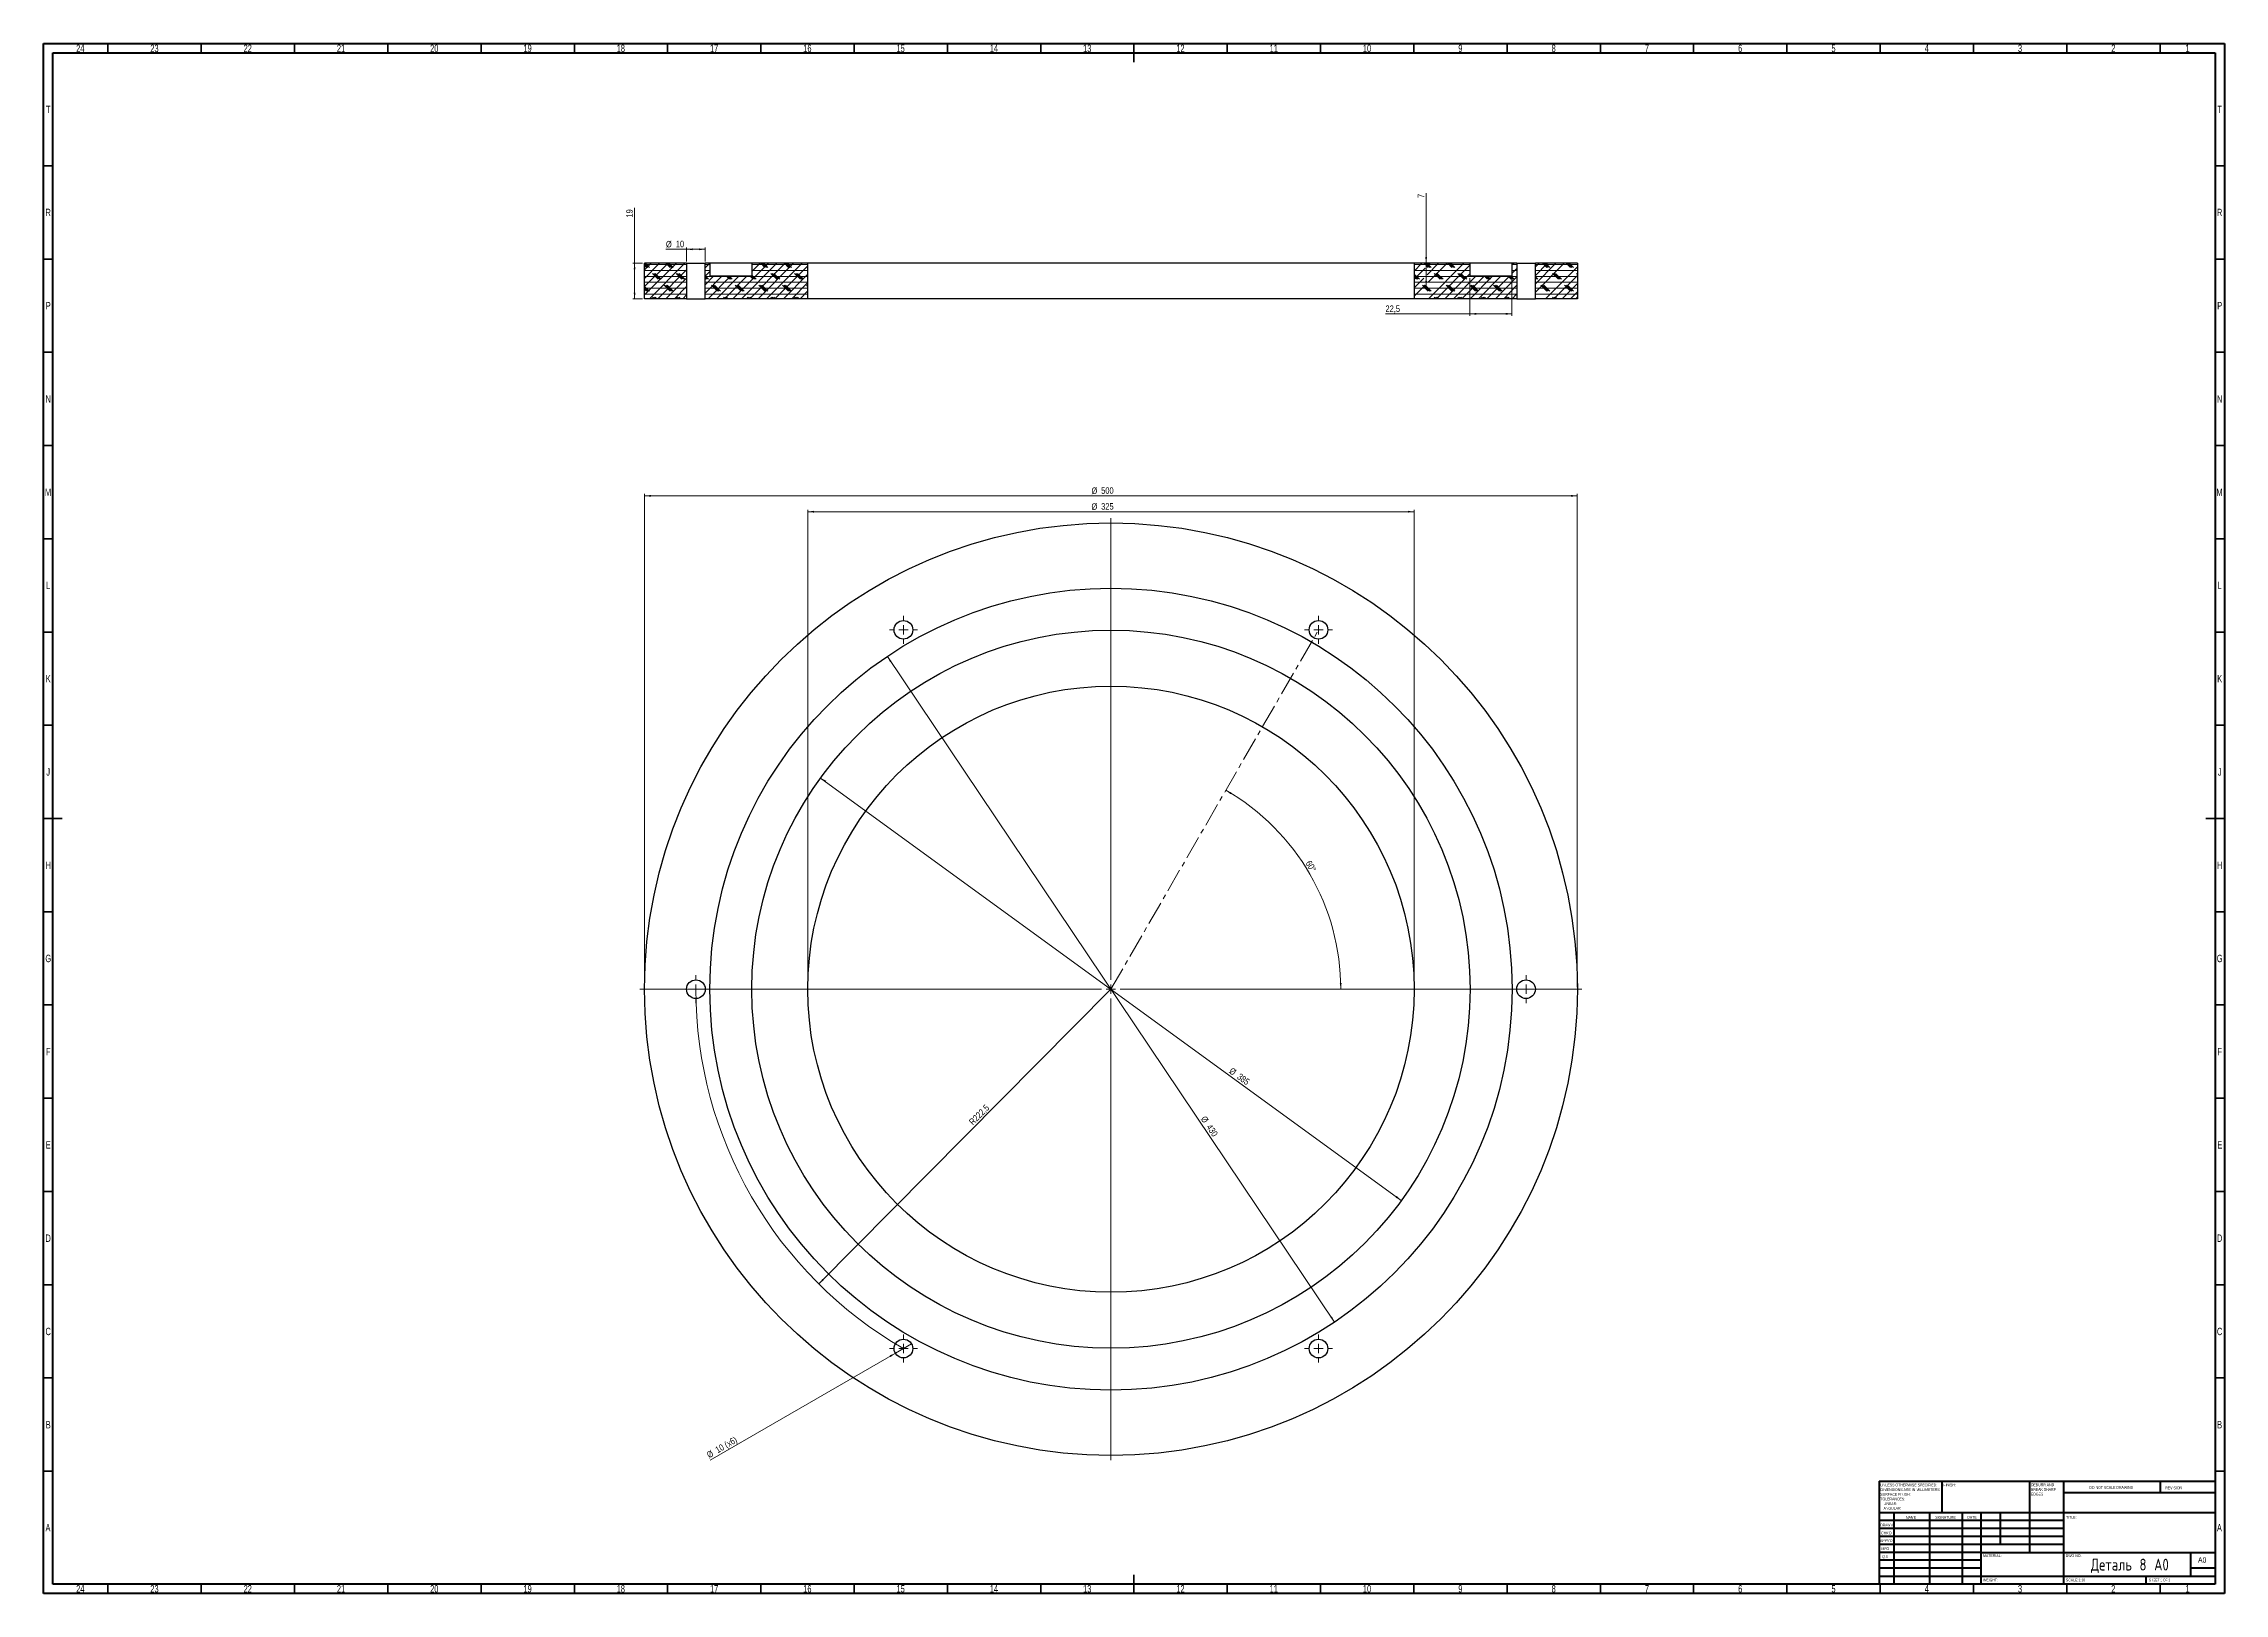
# Model space of a CAD drawing. Header units: millimetres. Extents: x 15 to 1184, y 5 to 836.
import ezdxf

# ---------------------------------------------------------------- set-up
doc = ezdxf.new("R2010")
doc.units = ezdxf.units.MM
doc.linetypes.add('CENTERX2', pattern=[20.32, 12.7, -2.54, 2.54, -2.54])
doc.styles.add('SLDTEXTSTYLE0', font='TXT', dxfattribs={"width": 0.75})
doc.styles.add('SLDTEXTSTYLE1', font='TXT', dxfattribs={"width": 0.686449})
doc.styles.add('SLDTEXTSTYLE2', font='TXT', dxfattribs={"width": 0.6875})
doc.styles.add('SLDTEXTSTYLE3', font='TXT', dxfattribs={"width": 0.75, "bigfont": 'bigfont'})
doc.dimstyles.new('SLDDIMSTYLE0', dxfattribs={"dimtxt": 3.5, "dimasz": 3.302, "dimexe": 0, "dimexo": 0.0625, "dimgap": 0.875, "dimtad": 1, "dimdec": 1, "dimrnd": 1e-09, "dimzin": 12, "dimdsep": 46, "dimtxsty": 'SLDTEXTSTYLE0', "dimsah": 1, "dimcen": 0, "dimadec": 0, "dimazin": 3, "dimtfac": 1, "dimtdec": 1, "dimtofl": 0, "dimtmove": 0, "dimatfit": 3, "dimfxl": 1, "dimfrac": 2, "dimtolj": 1, "dimtzin": 12, "dimarcsym": 0})
doc.dimstyles.new('SLDDIMSTYLE1', dxfattribs={"dimtxt": 3.5, "dimasz": 3.302, "dimexe": 0, "dimexo": 0.0625, "dimgap": 0.875, "dimtad": 1, "dimdec": 4, "dimzin": 12, "dimdsep": 46, "dimtxsty": 'SLDTEXTSTYLE0', "dimsah": 1, "dimcen": 0.09, "dimazin": 3, "dimtfac": 1, "dimtofl": 0, "dimtmove": 0, "dimatfit": 3, "dimfxl": 1, "dimfrac": 2, "dimtolj": 1, "dimtzin": 12, "dimarcsym": 0})
doc.dimstyles.new('SLDDIMSTYLE2', dxfattribs={"dimtxt": 3.5, "dimasz": 3.302, "dimexe": 0, "dimexo": 0.0625, "dimgap": 0.875, "dimtad": 1, "dimdec": 0, "dimrnd": 1e-09, "dimzin": 12, "dimdsep": 46, "dimtxsty": 'SLDTEXTSTYLE0', "dimsah": 1, "dimcen": 0.09, "dimadec": 0, "dimazin": 3, "dimtfac": 1, "dimtdec": 0, "dimtofl": 0, "dimtmove": 0, "dimatfit": 3, "dimfxl": 1, "dimfrac": 2, "dimtolj": 1, "dimtzin": 12, "dimarcsym": 0})
doc.dimstyles.new('SLDDIMSTYLE3', dxfattribs={"dimtxt": 3.5, "dimasz": 3.302, "dimexe": 0, "dimexo": 0.0625, "dimgap": 0.875, "dimtad": 1, "dimdec": 0, "dimrnd": 1e-09, "dimzin": 12, "dimdsep": 46, "dimtxsty": 'SLDTEXTSTYLE0', "dimsah": 1, "dimcen": 0.09, "dimadec": 0, "dimazin": 3, "dimtfac": 1, "dimtofl": 0, "dimtmove": 0, "dimatfit": 3, "dimfxl": 1, "dimfrac": 2, "dimtolj": 1, "dimtzin": 12, "dimarcsym": 0})
doc.dimstyles.new('SLDDIMSTYLE4', dxfattribs={"dimtxt": 3.5, "dimasz": 3.302, "dimexe": 0, "dimexo": 0.0625, "dimgap": 0.875, "dimtad": 1, "dimdec": 0, "dimrnd": 1e-09, "dimzin": 12, "dimdsep": 46, "dimtxsty": 'SLDTEXTSTYLE0', "dimsah": 1, "dimcen": 0, "dimadec": 0, "dimazin": 3, "dimtfac": 1, "dimtdec": 0, "dimtmove": 0, "dimatfit": 3, "dimfxl": 1, "dimfrac": 2, "dimtolj": 1, "dimtzin": 12, "dimarcsym": 0})
doc.dimstyles.new('SLDDIMSTYLE5', dxfattribs={"dimtxt": 3.5, "dimasz": 3.302, "dimexe": 0, "dimexo": 0.0625, "dimgap": 0.875, "dimtad": 1, "dimdec": 0, "dimrnd": 1e-09, "dimzin": 12, "dimdsep": 46, "dimtxsty": 'SLDTEXTSTYLE0', "dimsah": 1, "dimcen": 0, "dimadec": 0, "dimazin": 3, "dimtfac": 1, "dimtmove": 0, "dimatfit": 3, "dimfxl": 1, "dimfrac": 2, "dimtolj": 1, "dimtzin": 12, "dimarcsym": 0})
doc.dimstyles.new('SLDDIMSTYLE6', dxfattribs={"dimtxt": 3.5, "dimasz": 3.302, "dimexe": 0, "dimexo": 0.0625, "dimgap": 0.875, "dimtad": 1, "dimdec": 0, "dimrnd": 1e-09, "dimzin": 12, "dimdsep": 46, "dimtxsty": 'SLDTEXTSTYLE0', "dimblk1": 'NONE', "dimsah": 1, "dimcen": 0, "dimadec": 0, "dimazin": 3, "dimtfac": 1, "dimtdec": 0, "dimtmove": 0, "dimatfit": 3, "dimldrblk": 'NONE', "dimfxl": 1, "dimfrac": 2, "dimtolj": 1, "dimtzin": 12, "dimarcsym": 0})
doc.dimstyles.new('SLDDIMSTYLE7', dxfattribs={"dimtxt": 3.5, "dimasz": 3.302, "dimexe": 0, "dimexo": 0.0625, "dimgap": 0.875, "dimtad": 1, "dimdec": 0, "dimrnd": 1e-09, "dimzin": 12, "dimdsep": 46, "dimtxsty": 'SLDTEXTSTYLE0', "dimsah": 1, "dimcen": 0.09, "dimadec": 0, "dimazin": 3, "dimtfac": 1, "dimtdec": 0, "dimtmove": 0, "dimatfit": 0, "dimfxl": 1, "dimfrac": 2, "dimtolj": 1, "dimtzin": 12, "dimarcsym": 0})
doc.dimstyles.new('SLDDIMSTYLE8', dxfattribs={"dimtxt": 3.5, "dimasz": 3.302, "dimexe": 0, "dimexo": 0.0625, "dimgap": 0.875, "dimtad": 1, "dimdec": 1, "dimrnd": 1e-09, "dimzin": 12, "dimdsep": 46, "dimtxsty": 'SLDTEXTSTYLE0', "dimsah": 1, "dimcen": 0.09, "dimadec": 0, "dimazin": 3, "dimtfac": 1, "dimtofl": 0, "dimtmove": 0, "dimatfit": 3, "dimfxl": 1, "dimfrac": 2, "dimtolj": 1, "dimtzin": 12, "dimarcsym": 0})
pattern_1 = [(0, (0, 0), (0, 3.175), []), (135, (1.5875, -1.5875), (-6.35, -6.35), [4.49013, -4.49013]), (135, (2.381, -1.5875), (-6.35, -6.35), [4.49013, -4.49013]), (135, (3.175, -1.5875), (-6.35, -6.35), [4.49013, -4.49013])]

# ---------------------------------------------------------------- blocks, each defined once
blk = doc.blocks.new('SW_NOTE_0')
at = {"color": 0, "linetype": 'Continuous', "lineweight": 0, "char_height": 1.5, "attachment_point": 1, "style": 'SLDTEXTSTYLE0'}
for s, insert in [('UNLESS OTHERWISE SPECIFIED:', (0, 1.9)), ('TOLERANCES:', (0, -5.6)), ('DIMENSIONS ARE IN MILLIMETERS', (0, -0.6)), ('SURFACE FINISH:', (0, -3.1)), ('ANGULAR:', (1.7, -10.6)), ('LINEAR:', (1.7, -8.1))]:
    blk.add_mtext(s, dxfattribs=dict(at, insert=insert))
blk = doc.blocks.new('SW_NOTE_0_1')
at = {"color": 0, "linetype": 'Continuous', "lineweight": 0, "char_height": 1.5, "attachment_point": 1, "style": 'SLDTEXTSTYLE0'}
for s, insert in [('DEBURR AND', (0, 1.9)), ('BREAK SHARP', (0, -0.6)), ('EDGES', (0, -3.1))]:
    blk.add_mtext(s, dxfattribs=dict(at, insert=insert))
blk = doc.blocks.new('_D')
at = {"color": 7, "linetype": 'Continuous', "lineweight": 0}
blk.add_line((430.5, 170.9), (587.1, 329), dxfattribs=at)
at = {"color": 7, "linetype": 'Continuous', "lineweight": 18}
blk.add_solid([(430.5, 170.9), (433.2, 172.9), (432.5, 173.6)], dxfattribs=at)
at = {"color": 7, "linetype": 'Continuous', "lineweight": 18, "insert": (510.7, 258.3), "char_height": 3.5, "attachment_point": 1, "rotation": 45.2642, "style": 'SLDTEXTSTYLE0'}
blk.add_mtext('R222,5', dxfattribs=at)
blk = doc.blocks.new('_D_1')
at = {"color": 7, "linetype": 'Continuous', "lineweight": 18}
blk.add_arc((587.1, 329), 123.2, 0, 60, dxfattribs=at)
for points in [[(648.7, 435.6), (651.3, 433.5), (651.8, 434.4)], [(710.3, 329), (710.8, 332.3), (709.8, 332.3)]]:
    blk.add_solid(points, dxfattribs=at)
at = {"color": 7, "linetype": 'Continuous', "lineweight": 18, "insert": (694.3, 398.4), "char_height": 3.5, "attachment_point": 1, "rotation": 301.348, "style": 'SLDTEXTSTYLE0'}
blk.add_mtext('60°', dxfattribs=at)
blk = doc.blocks.new('_D_2')
at = {"color": 7, "linetype": 'Continuous', "lineweight": 0}
for p, q in [((337.1, 330), (337.1, 594.5)), ((337.1, 593.5), (837.1, 593.5)), ((837.1, 330), (837.1, 594.5))]:
    blk.add_line(p, q, dxfattribs=at)
at = {"color": 7, "linetype": 'Continuous', "lineweight": 18}
for points in [[(337.1, 593.5), (340.5, 593), (340.5, 594)], [(837.1, 593.5), (833.8, 594), (833.8, 593)]]:
    blk.add_solid(points, dxfattribs=at)
at = {"color": 7, "linetype": 'Continuous', "lineweight": 18, "char_height": 3.5, "attachment_point": 1, "style": 'SLDTEXTSTYLE0'}
for s, insert in [('%%c', (576.7, 598)), ('500', (581.9, 598.1))]:
    blk.add_mtext(s, dxfattribs=dict(at, insert=insert))
blk = doc.blocks.new('_D_3')
at = {"color": 7, "linetype": 'Continuous', "lineweight": 0}
for p, q in [((424.6, 330), (424.6, 586)), ((424.6, 585), (749.6, 585)), ((749.6, 330), (749.6, 586))]:
    blk.add_line(p, q, dxfattribs=at)
at = {"color": 7, "linetype": 'Continuous', "lineweight": 18}
for points in [[(424.6, 585), (428, 584.5), (428, 585.5)], [(749.6, 585), (746.3, 585.5), (746.3, 584.5)]]:
    blk.add_solid(points, dxfattribs=at)
at = {"color": 7, "linetype": 'Continuous', "lineweight": 18, "char_height": 3.5, "attachment_point": 1, "style": 'SLDTEXTSTYLE0'}
for s, insert in [('%%c', (576.7, 589.5)), ('325', (581.9, 589.6))]:
    blk.add_mtext(s, dxfattribs=dict(at, insert=insert))
blk = doc.blocks.new('_D_4')
at = {"color": 7, "linetype": 'Continuous', "lineweight": 0}
blk.add_line((742.8, 215.7), (431.5, 442.2), dxfattribs=at)
at = {"color": 7, "linetype": 'Continuous', "lineweight": 18}
for points in [[(431.5, 442.2), (433.9, 439.9), (434.5, 440.7)], [(742.8, 215.7), (740.4, 218.1), (739.8, 217.2)]]:
    blk.add_solid(points, dxfattribs=at)
at = {"color": 7, "linetype": 'Continuous', "lineweight": 18, "char_height": 3.5, "attachment_point": 1, "rotation": 323.96, "style": 'SLDTEXTSTYLE0'}
for s, insert in [('%%c', (652.2, 287.2)), ('385', (656.5, 284.1))]:
    blk.add_mtext(s, dxfattribs=dict(at, insert=insert))
blk = doc.blocks.new('_D_5')
at = {"color": 7, "linetype": 'Continuous', "lineweight": 0}
blk.add_line((707, 150.5), (467.3, 507.4), dxfattribs=at)
at = {"color": 7, "linetype": 'Continuous', "lineweight": 18}
for points in [[(467.3, 507.4), (468.7, 504.4), (469.5, 505)], [(707, 150.5), (705.6, 153.5), (704.8, 152.9)]]:
    blk.add_solid(points, dxfattribs=at)
at = {"color": 7, "linetype": 'Continuous', "lineweight": 18, "char_height": 3.5, "attachment_point": 1, "rotation": 303.8875, "style": 'SLDTEXTSTYLE0'}
for s, insert in [('%%c', (638, 261.4)), ('430', (641, 257))]:
    blk.add_mtext(s, dxfattribs=dict(at, insert=insert))
blk = doc.blocks.new('_D_6')
at = {"color": 7, "linetype": 'Continuous', "lineweight": 0}
for q in [(372.3, 76.5), (480.2, 138.8)]:
    blk.add_line((471.6, 133.8), q, dxfattribs=at)
at = {"color": 7, "linetype": 'Continuous', "lineweight": 18}
blk.add_solid([(471.6, 133.8), (468.5, 132.6), (469, 131.7)], dxfattribs=at)
at = {"color": 7, "linetype": 'Continuous', "lineweight": 18, "char_height": 3.5, "attachment_point": 1, "rotation": 30, "style": 'SLDTEXTSTYLE0'}
for s, insert in [('10 (x6)', (374.6, 83.1)), ('%%c', (370, 80.4))]:
    blk.add_mtext(s, dxfattribs=dict(at, insert=insert))
blk = doc.blocks.new('_None')
blk = doc.blocks.new('SW_CENTERMARKSYMBOL_0')
at = {"color": 0, "linetype": 'Continuous', "lineweight": 18}
for p, q in [((0, 5), (0, 252.5)), ((-5, 0), (-252.5, 0)), ((0, 0), (-2.5, 0)), ((0, 0), (0, 2.5)), ((0, 0), (0, -2.5)), ((0, 0), (2.5, 0)), ((5, 0), (252.5, 0)), ((0, -5), (0, -252.5))]:
    blk.add_line(p, q, dxfattribs=at)
blk = doc.blocks.new('SW_CENTERMARKSYMBOL_1')
at = {"color": 0, "linetype": 'Continuous', "lineweight": 18}
for p, q in [((-5, 0), (-7.5, 0)), ((0, 0), (-2.5, 0)), ((0, 5), (0, 7.5)), ((0, 0), (0, 2.5)), ((0, 0), (0, -2.5)), ((0, 0), (2.5, 0)), ((5, 0), (7.5, 0)), ((0, -5), (0, -7.5))]:
    blk.add_line(p, q, dxfattribs=at)
blk = doc.blocks.new('SW_CENTERMARKSYMBOL_2')
at = {"color": 0, "linetype": 'Continuous', "lineweight": 18}
for p, q in [((-5, 0), (-7.5, 0)), ((0, 0), (-2.5, 0)), ((0, 5), (0, 7.5)), ((0, 0), (0, 2.5)), ((0, 0), (0, -2.5)), ((0, 0), (2.5, 0)), ((5, 0), (7.5, 0)), ((0, -5), (0, -7.5))]:
    blk.add_line(p, q, dxfattribs=at)
blk = doc.blocks.new('SW_CENTERMARKSYMBOL_3')
at = {"color": 0, "linetype": 'Continuous', "lineweight": 18}
for p, q in [((-5, 0), (-7.5, 0)), ((0, 0), (-2.5, 0)), ((0, 5), (0, 7.5)), ((0, 0), (0, 2.5)), ((0, 0), (0, -2.5)), ((0, 0), (2.5, 0)), ((5, 0), (7.5, 0)), ((0, -5), (0, -7.5))]:
    blk.add_line(p, q, dxfattribs=at)
blk = doc.blocks.new('SW_CENTERMARKSYMBOL_4')
at = {"color": 0, "linetype": 'Continuous', "lineweight": 18}
for p, q in [((-5, 0), (-7.5, 0)), ((0, 0), (-2.5, 0)), ((0, 5), (0, 7.5)), ((0, 0), (0, 2.5)), ((0, 0), (0, -2.5)), ((0, 0), (2.5, 0)), ((5, 0), (7.5, 0)), ((0, -5), (0, -7.5))]:
    blk.add_line(p, q, dxfattribs=at)
blk = doc.blocks.new('SW_CENTERMARKSYMBOL_5')
at = {"color": 0, "linetype": 'Continuous', "lineweight": 18}
for p, q in [((-5, 0), (-7.5, 0)), ((0, 0), (-2.5, 0)), ((0, 5), (0, 7.5)), ((0, 0), (0, 2.5)), ((0, 0), (0, -2.5)), ((0, 0), (2.5, 0)), ((5, 0), (7.5, 0)), ((0, -5), (0, -7.5))]:
    blk.add_line(p, q, dxfattribs=at)
blk = doc.blocks.new('SW_CENTERMARKSYMBOL_6')
at = {"color": 0, "linetype": 'Continuous', "lineweight": 18}
for p, q in [((-5, 0), (-7.5, 0)), ((0, 0), (-2.5, 0)), ((0, 5), (0, 7.5)), ((0, 0), (0, 2.5)), ((0, 0), (0, -2.5)), ((0, 0), (2.5, 0)), ((5, 0), (7.5, 0)), ((0, -5), (0, -7.5))]:
    blk.add_line(p, q, dxfattribs=at)
blk = doc.blocks.new('SW_HATCH_0')
at = {"color": 0, "linetype": 'Continuous', "lineweight": 0}
for p, q in [((0, 0), (-3.6, -3.6)), ((4.5, 0), (-3.6, -8.1)), ((9, 0), (-3.6, -12.5)), ((13.5, 0), (-3.6, -17)), ((18, 0), (-1, -19)), ((18.9, -3.5), (3.5, -19)), ((18.9, -8), (7.9, -19)), ((18.9, -12.5), (12.4, -19)), ((18.9, -17), (16.9, -19))]:
    blk.add_line(p, q, dxfattribs=at)
blk = doc.blocks.new('SW_HATCH_1')
at = {"color": 0, "linetype": 'Continuous', "lineweight": 0}
for p, q in [((0, 0), (-2.5, -2.5)), ((31.4, 0), (12.4, -19)), ((35.9, 0), (16.9, -19)), ((40.4, 0), (21.4, -19)), ((26.9, 0), (22.5, -4.4)), ((44.9, 0), (25.9, -19)), ((49.4, 0), (30.4, -19)), ((0, -4.5), (-2.5, -7)), ((2, -7), (-2.5, -11.5)), ((6.5, -7), (-2.5, -16)), ((11, -7), (-1, -19)), ((15.5, -7), (3.5, -19)), ((19.9, -7), (7.9, -19)), ((52.5, -1.4), (34.9, -19)), ((52.5, -5.9), (39.4, -19)), ((52.5, -10.4), (43.9, -19)), ((52.5, -14.8), (48.4, -19))]:
    blk.add_line(p, q, dxfattribs=at)
blk = doc.blocks.new('SW_HATCH_2')
at = {"color": 0, "linetype": 'Continuous', "lineweight": 0}
for p, q in [((0, 0), (-4.2, -4.2)), ((4.5, 0), (2.8, -1.7)), ((9, 0), (2.8, -6.2)), ((13.5, 0), (3.5, -9.9)), ((22.5, 0), (3.5, -19)), ((49.4, 0), (48.3, -1)), ((1.8, -2.7), (-4.2, -8.6)), ((1, -8), (-4.2, -13.1)), ((1.8, -11.7), (-4.2, -17.6)), ((25.8, -1.1), (7.9, -19)), ((25.8, -5.6), (12.4, -19)), ((28.9, -7), (16.9, -19)), ((33.4, -7), (21.4, -19)), ((37.9, -7), (25.9, -19)), ((42.4, -7), (30.4, -19)), ((46.9, -7), (34.9, -19)), ((50.8, -7.5), (39.4, -19)), ((50.8, -3), (48.3, -5.5)), ((50.8, -12), (43.9, -19)), ((50.8, -16.5), (48.4, -19))]:
    blk.add_line(p, q, dxfattribs=at)
blk = doc.blocks.new('SW_HATCH_3')
at = {"color": 0, "linetype": 'Continuous', "lineweight": 0}
for p, q in [((0, 0), (-2, -2)), ((4.5, 0), (-2, -6.5)), ((9, 0), (-2, -11)), ((13.5, 0), (-2, -15.5)), ((20.5, -2), (3.5, -19)), ((20.5, -6.5), (7.9, -19)), ((20.5, -10.9), (12.4, -19)), ((20.5, -15.4), (16.9, -19))]:
    blk.add_line(p, q, dxfattribs=at)
blk = doc.blocks.new('_D_7')
at = {"color": 7, "linetype": 'Continuous', "lineweight": 0}
for p, q in [((331.8, 718.2), (331.8, 747.9)), ((336.1, 718.2), (330.8, 718.2)), ((331.8, 718.2), (331.8, 699.2)), ((336.1, 699.2), (330.8, 699.2))]:
    blk.add_line(p, q, dxfattribs=at)
at = {"color": 7, "linetype": 'Continuous', "lineweight": 18}
for points in [[(331.8, 718.2), (331.3, 714.9), (332.3, 714.9)], [(331.8, 699.2), (332.3, 702.5), (331.3, 702.5)]]:
    blk.add_solid(points, dxfattribs=at)
at = {"color": 7, "linetype": 'Continuous', "lineweight": 18, "insert": (327.3, 742.7), "char_height": 3.5, "attachment_point": 1, "rotation": 90, "style": 'SLDTEXTSTYLE0'}
blk.add_mtext('19', dxfattribs=at)
blk = doc.blocks.new('_D_8')
at = {"color": 7, "linetype": 'Continuous', "lineweight": 0}
for p, q in [((359.6, 725.7), (348.6, 725.7)), ((359.6, 719.2), (359.6, 726.7)), ((359.6, 725.7), (369.6, 725.7)), ((369.6, 719.2), (369.6, 726.7))]:
    blk.add_line(p, q, dxfattribs=at)
at = {"color": 7, "linetype": 'Continuous', "lineweight": 18}
for points in [[(359.6, 725.7), (363, 725.2), (363, 726.2)], [(369.6, 725.7), (366.3, 726.2), (366.3, 725.2)]]:
    blk.add_solid(points, dxfattribs=at)
at = {"color": 7, "linetype": 'Continuous', "lineweight": 18, "char_height": 3.5, "attachment_point": 1, "style": 'SLDTEXTSTYLE0'}
for s, insert in [('%%c', (348.6, 730.2)), ('10', (353.9, 730.3))]:
    blk.add_mtext(s, dxfattribs=dict(at, insert=insert))
blk = doc.blocks.new('_D_9')
at = {"color": 7, "linetype": 'Continuous', "lineweight": 0}
for p, q in [((756.1, 718.2), (756.1, 755.8)), ((756.1, 711.2), (756.1, 718.2)), ((778.6, 711.2), (755.1, 711.2)), ((756.1, 711.2), (756.1, 704.9))]:
    blk.add_line(p, q, dxfattribs=at)
at = {"color": 7, "linetype": 'Continuous', "lineweight": 18}
for points in [[(756.1, 718.2), (756.6, 721.5), (755.6, 721.5)], [(756.1, 711.2), (755.6, 707.9), (756.6, 707.9)]]:
    blk.add_solid(points, dxfattribs=at)
at = {"color": 7, "linetype": 'Continuous', "lineweight": 18, "insert": (751.6, 753.2), "char_height": 3.5, "attachment_point": 1, "rotation": 90, "style": 'SLDTEXTSTYLE0'}
blk.add_mtext('7', dxfattribs=at)
blk = doc.blocks.new('_D_10')
at = {"color": 7, "linetype": 'Continuous', "lineweight": 0}
for p, q in [((779.6, 710.2), (779.6, 690.1)), ((802.1, 710.2), (802.1, 690.1)), ((779.6, 691.1), (734.3, 691.1)), ((802.1, 691.1), (779.6, 691.1))]:
    blk.add_line(p, q, dxfattribs=at)
at = {"color": 7, "linetype": 'Continuous', "lineweight": 18}
for points in [[(779.6, 691.1), (783, 690.6), (783, 691.6)], [(802.1, 691.1), (798.8, 691.6), (798.8, 690.6)]]:
    blk.add_solid(points, dxfattribs=at)
at = {"color": 7, "linetype": 'Continuous', "lineweight": 18, "insert": (734.3, 695.6), "char_height": 3.5, "attachment_point": 1, "style": 'SLDTEXTSTYLE0'}
blk.add_mtext('22,5', dxfattribs=at)

msp = doc.modelspace()

# ---------------------------------------------------------------- hatches: boundary and pattern name
at = {"linetype": 'Continuous', "lineweight": 18}
h = msp.add_hatch(dxfattribs=at)
h.set_pattern_fill('CORK', style=0)
h.set_pattern_definition(pattern_1)
h.paths.add_polyline_path([(337.14941, 699.21522), (359.64941, 699.21522), (359.64941, 718.21522), (337.14941, 718.21522)], flags=0)
h = msp.add_hatch(dxfattribs=at)
h.set_pattern_fill('CORK', style=0)
h.set_pattern_definition(pattern_1)
h.paths.add_polyline_path([(394.64941, 711.21522), (372.14941, 711.21522), (372.14941, 718.21522), (369.64941, 718.21522), (369.64941, 699.21522), (424.64941, 699.21522), (424.64941, 718.21522), (394.64941, 718.21522)], flags=0)
h = msp.add_hatch(dxfattribs=at)
h.set_pattern_fill('CORK', style=0)
h.set_pattern_definition(pattern_1)
h.paths.add_polyline_path([(802.14941, 711.21522), (779.64941, 711.21522), (779.64941, 718.21522), (749.64941, 718.21522), (749.64941, 699.21522), (804.64941, 699.21522), (804.64941, 718.21522), (802.14941, 718.21522)], flags=0)
h = msp.add_hatch(dxfattribs=at)
h.set_pattern_fill('CORK', style=0)
h.set_pattern_definition(pattern_1)
h.paths.add_polyline_path([(837.14941, 718.21522), (814.64941, 718.21522), (814.64941, 699.21522), (837.14941, 699.21522)], flags=0)

# ---------------------------------------------------------------- linework, layer by layer
at = {"color": 7, "linetype": 'Continuous', "lineweight": 70}
for p, q in [((15, 5), (15, 836)), ((15, 836), (1184, 836)), ((20, 10), (20, 831)), ((20, 831), (1179, 831)), ((1179, 831), (1179, 10)), ((1184, 836), (1184, 5)), ((1184, 5), (15, 5)), ((1179, 10), (20, 10))]:
    msp.add_line(p, q, dxfattribs=at)
at = {"color": 7, "linetype": 'Continuous', "lineweight": 35}
for p, q in [((49.5, 831), (49.5, 836)), ((99.5, 831), (99.5, 836)), ((149.5, 831), (149.5, 836)), ((199.5, 831), (199.5, 836)), ((249.5, 831), (249.5, 836)), ((299.5, 831), (299.5, 836)), ((349.5, 831), (349.5, 836)), ((399.5, 831), (399.5, 836)), ((449.5, 831), (449.5, 836)), ((499.5, 831), (499.5, 836)), ((549.5, 831), (549.5, 836)), ((599.5, 836), (599.5, 826)), ((599.5, 831), (599.5, 836)), ((649.5, 831), (649.5, 836)), ((699.5, 831), (699.5, 836)), ((749.5, 831), (749.5, 836)), ((799.5, 831), (799.5, 836)), ((849.5, 831), (849.5, 836)), ((899.5, 831), (899.5, 836)), ((949.5, 831), (949.5, 836)), ((999.5, 831), (999.5, 836)), ((1049.5, 831), (1049.5, 836)), ((1099.5, 831), (1099.5, 836)), ((1149.5, 831), (1149.5, 836)), ((20, 770.5), (15, 770.5)), ((1179, 770.5), (1184, 770.5)), ((20, 720.5), (15, 720.5)), ((1179, 720.5), (1184, 720.5)), ((20, 670.5), (15, 670.5)), ((1179, 670.5), (1184, 670.5)), ((20, 620.5), (15, 620.5)), ((1179, 620.5), (1184, 620.5)), ((20, 570.5), (15, 570.5)), ((1179, 570.5), (1184, 570.5)), ((20, 520.5), (15, 520.5)), ((1179, 520.5), (1184, 520.5)), ((20, 470.5), (15, 470.5)), ((1179, 470.5), (1184, 470.5)), ((15, 420.5), (25, 420.5)), ((20, 420.5), (15, 420.5)), ((1184, 420.5), (1174, 420.5)), ((1179, 420.5), (1184, 420.5)), ((20, 370.5), (15, 370.5)), ((1179, 370.5), (1184, 370.5)), ((20, 320.5), (15, 320.5)), ((1179, 320.5), (1184, 320.5)), ((20, 270.5), (15, 270.5)), ((1179, 270.5), (1184, 270.5)), ((20, 220.5), (15, 220.5)), ((1179, 220.5), (1184, 220.5)), ((20, 170.5), (15, 170.5)), ((1179, 170.5), (1184, 170.5)), ((20, 120.5), (15, 120.5)), ((1179, 120.5), (1184, 120.5)), ((20, 70.5), (15, 70.5)), ((1179, 70.5), (1184, 70.5)), ((599.5, 5), (599.5, 15)), ((49.5, 10), (49.5, 5)), ((99.5, 10), (99.5, 5)), ((149.5, 10), (149.5, 5)), ((199.5, 10), (199.5, 5)), ((249.5, 10), (249.5, 5)), ((299.5, 10), (299.5, 5)), ((349.5, 10), (349.5, 5)), ((399.5, 10), (399.5, 5)), ((449.5, 10), (449.5, 5)), ((499.5, 10), (499.5, 5)), ((549.5, 10), (549.5, 5)), ((599.5, 10), (599.5, 5)), ((649.5, 10), (649.5, 5)), ((699.5, 10), (699.5, 5)), ((749.5, 10), (749.5, 5)), ((799.5, 10), (799.5, 5)), ((849.5, 10), (849.5, 5)), ((899.5, 10), (899.5, 5)), ((949.5, 10), (949.5, 5)), ((999.5, 10), (999.5, 5)), ((1049.5, 10), (1049.5, 5)), ((1099.5, 10), (1099.5, 5)), ((1149.5, 10), (1149.5, 5))]:
    msp.add_line(p, q, dxfattribs=at)
at = {"color": 7, "linetype": 'Continuous', "lineweight": 25}
for p, q in [((337.14941, 699.21522), (337.14941, 718.21522)), ((359.64941, 718.21522), (337.14941, 718.21522)), ((359.64941, 718.21522), (359.64941, 699.21522)), ((359.64941, 718.21522), (369.64941, 718.21522)), ((369.64941, 699.21522), (369.64941, 718.21522)), ((372.14941, 718.21522), (369.64941, 718.21522)), ((372.14941, 718.21522), (372.14941, 711.21522)), ((394.64941, 718.21522), (372.14941, 718.21522)), ((394.64941, 718.21522), (394.64941, 711.21522)), ((424.64941, 718.21522), (394.64941, 718.21522)), ((424.64941, 699.21522), (424.64941, 718.21522)), ((749.64941, 718.21522), (424.64941, 718.21522)), ((749.64941, 718.21522), (749.64941, 699.21522)), ((779.64941, 718.21522), (749.64941, 718.21522)), ((802.14941, 718.21522), (779.64941, 718.21522)), ((779.64941, 711.21522), (779.64941, 718.21522)), ((802.14941, 711.21522), (802.14941, 718.21522)), ((804.64941, 718.21522), (802.14941, 718.21522)), ((804.64941, 718.21522), (804.64941, 699.21522)), ((804.64941, 718.21522), (814.64941, 718.21522)), ((814.64941, 699.21522), (814.64941, 718.21522)), ((837.14941, 718.21522), (814.64941, 718.21522)), ((837.14941, 718.21522), (837.14941, 699.21522)), ((394.64941, 711.21522), (372.14941, 711.21522)), ((802.14941, 711.21522), (779.64941, 711.21522)), ((359.64941, 699.21522), (337.14941, 699.21522)), ((359.64941, 699.21522), (369.64941, 699.21522)), ((424.64941, 699.21522), (369.64941, 699.21522)), ((749.64941, 699.21522), (424.64941, 699.21522)), ((804.64941, 699.21522), (749.64941, 699.21522)), ((804.64941, 699.21522), (814.64941, 699.21522)), ((837.14941, 699.21522), (814.64941, 699.21522))]:
    msp.add_line(p, q, dxfattribs=at)
at = {"color": 7, "linetype": 'CENTERX2', "lineweight": 18}
msp.add_line((587.14941, 328.97032), (698.39941, 521.66097), dxfattribs=at)
at = {"color": 7, "linetype": 'Continuous', "lineweight": 50}
for p, q in [((999, 65.25), (1179, 65.25)), ((999, 65.25), (999, 10)), ((1032.8, 48.25), (1032.8, 65.25)), ((1079.6, 65.25), (1079.6, 27)), ((1097.8, 65.25), (1097.8, 10)), ((1179, 58.875), (1097.8, 58.875)), ((1149.8, 58.875), (1149.8, 65.25)), ((1179, 48.25), (999, 48.25)), ((1006.8, 48.25), (1006.8, 10)), ((1025.99095, 48.25), (1025.99095, 10)), ((1043.39893, 48.25), (1043.39893, 10)), ((1053.6, 10), (1053.6, 48.25)), ((1064, 31.25), (1064, 48.25)), ((1097.8, 44), (999, 44)), ((1097.8, 39.75), (999, 39.75)), ((1097.8, 35.5), (999, 35.5)), ((1097.8, 31.25), (999, 31.25)), ((1053.6, 27), (999, 27)), ((1053.6, 27), (1179, 27)), ((1166, 14.25), (1166, 27)), ((1053.6, 22.74993), (999, 22.74993)), ((1053.6, 18.5), (999, 18.5)), ((999, 14.25), (1179, 14.25)), ((1142, 10), (1142, 14.25)), ((1179, 18.5), (1166, 18.5))]:
    msp.add_line(p, q, dxfattribs=at)
at = {"color": 7, "linetype": 'Continuous', "lineweight": 25}
for centre, radius in [((587.14941, 328.97032), 250), ((587.14941, 328.97032), 215), ((475.89941, 521.66097), 5), ((698.39941, 521.66097), 5), ((587.14941, 328.97032), 192.5), ((587.14941, 328.97032), 162.5), ((364.64941, 328.97032), 5), ((809.64941, 328.97032), 5), ((475.89941, 136.27966), 5), ((698.39941, 136.27966), 5)]:
    msp.add_circle(centre, radius, dxfattribs=at)
at = {"color": 7, "linetype": 'Continuous', "lineweight": 18}
msp.add_arc((587.14941, 328.97032), 222.5, 180, 240.00005309, dxfattribs=at)

# ---------------------------------------------------------------- block references
at = {"color": 7, "linetype": 'Continuous', "lineweight": 0}
for name, p in [('SW_HATCH_0', (340.71212, 718.21522)), ('SW_HATCH_1', (372.14301, 718.21522)), ('SW_HATCH_2', (753.8039, 718.21522)), ('SW_HATCH_3', (816.66569, 718.21522)), ('SW_CENTERMARKSYMBOL_0', (587.14941, 328.97032)), ('SW_CENTERMARKSYMBOL_2', (475.89941, 521.66097)), ('SW_CENTERMARKSYMBOL_6', (698.39941, 521.66097)), ('SW_CENTERMARKSYMBOL_4', (364.64941, 328.97032)), ('SW_CENTERMARKSYMBOL_3', (809.64941, 328.97032)), ('SW_CENTERMARKSYMBOL_5', (475.89941, 136.27966)), ('SW_CENTERMARKSYMBOL_1', (698.39941, 136.27966)), ('SW_NOTE_0', (999.59367, 61.98737)), ('SW_NOTE_0_1', (1080.30922, 62.06949))]:
    msp.add_blockref(name, p, dxfattribs=at)

# ---------------------------------------------------------------- texts
for s, insert, char_height, attachment_point, style in [('24', (34.67007, 835.44183), 3.96875, 2, 'SLDTEXTSTYLE0'), ('23', (74.42007, 835.44183), 3.96875, 2, 'SLDTEXTSTYLE0'), ('22', (124.42007, 835.44183), 3.96875, 2, 'SLDTEXTSTYLE0'), ('21', (174.42007, 835.44183), 3.96875, 2, 'SLDTEXTSTYLE0'), ('20', (224.42007, 835.44183), 3.96875, 2, 'SLDTEXTSTYLE0'), ('19', (274.42007, 835.44183), 3.96875, 2, 'SLDTEXTSTYLE0'), ('18', (324.42007, 835.44183), 3.96875, 2, 'SLDTEXTSTYLE0'), ('17', (374.42007, 835.44183), 3.96875, 2, 'SLDTEXTSTYLE0'), ('16', (424.42007, 835.44183), 3.96875, 2, 'SLDTEXTSTYLE0'), ('15', (474.42007, 835.44183), 3.96875, 2, 'SLDTEXTSTYLE0'), ('14', (524.42007, 835.44183), 3.96875, 2, 'SLDTEXTSTYLE0'), ('13', (574.42007, 835.44183), 3.96875, 2, 'SLDTEXTSTYLE0'), ('12', (624.42007, 835.44183), 3.96875, 2, 'SLDTEXTSTYLE0'), ('11', (674.42007, 835.44183), 3.96875, 2, 'SLDTEXTSTYLE0'), ('10', (724.42007, 835.44183), 3.96875, 2, 'SLDTEXTSTYLE0'), ('9', (774.46004, 835.44183), 3.96875, 2, 'SLDTEXTSTYLE0'), ('8', (824.46004, 835.44183), 3.96875, 2, 'SLDTEXTSTYLE0'), ('7', (874.46004, 835.44183), 3.96875, 2, 'SLDTEXTSTYLE0'), ('6', (924.46004, 835.44183), 3.96875, 2, 'SLDTEXTSTYLE0'), ('5', (974.46004, 835.44183), 3.96875, 2, 'SLDTEXTSTYLE0'), ('4', (1024.46004, 835.44183), 3.96875, 2, 'SLDTEXTSTYLE0'), ('3', (1074.46004, 835.44183), 3.96875, 2, 'SLDTEXTSTYLE0'), ('2', (1124.46004, 835.44183), 3.96875, 2, 'SLDTEXTSTYLE0'), ('1', (1164.21004, 835.44183), 3.96875, 2, 'SLDTEXTSTYLE0'), ('T', (17.48806, 802.69183), 3.96875, 2, 'SLDTEXTSTYLE0'), ('T', (1181.48806, 802.69183), 3.96875, 2, 'SLDTEXTSTYLE0'), ('R', (17.44442, 747.44183), 3.96875, 2, 'SLDTEXTSTYLE0'), ('R', (1181.44442, 747.44183), 3.96875, 2, 'SLDTEXTSTYLE0'), ('P', (17.48484, 697.44183), 3.96875, 2, 'SLDTEXTSTYLE0'), ('P', (1181.48484, 697.44183), 3.96875, 2, 'SLDTEXTSTYLE0'), ('N', (17.46371, 647.44183), 3.96875, 2, 'SLDTEXTSTYLE0'), ('N', (1181.46371, 647.44183), 3.96875, 2, 'SLDTEXTSTYLE0'), ('M', (17.36174, 597.44183), 3.96875, 2, 'SLDTEXTSTYLE0'), ('M', (1181.36174, 597.44183), 3.96875, 2, 'SLDTEXTSTYLE0'), ('L', (17.45452, 547.44183), 3.96875, 2, 'SLDTEXTSTYLE0'), ('L', (1181.45452, 547.44183), 3.96875, 2, 'SLDTEXTSTYLE0'), ('K', (17.48852, 497.44183), 3.96875, 2, 'SLDTEXTSTYLE0'), ('K', (1181.48852, 497.44183), 3.96875, 2, 'SLDTEXTSTYLE0'), ('J', (17.46509, 447.44183), 3.96875, 2, 'SLDTEXTSTYLE0'), ('J', (1181.46509, 447.44183), 3.96875, 2, 'SLDTEXTSTYLE0'), ('H', (17.49035, 397.44183), 3.96875, 2, 'SLDTEXTSTYLE0'), ('H', (1181.49035, 397.44183), 3.96875, 2, 'SLDTEXTSTYLE0'), ('G', (17.48668, 347.44183), 3.96875, 2, 'SLDTEXTSTYLE0'), ('G', (1181.48668, 347.44183), 3.96875, 2, 'SLDTEXTSTYLE0'), ('F', (17.45774, 297.44183), 3.96875, 2, 'SLDTEXTSTYLE0'), ('F', (1181.45774, 297.44183), 3.96875, 2, 'SLDTEXTSTYLE0'), ('E', (17.50781, 247.44183), 3.96875, 2, 'SLDTEXTSTYLE0'), ('E', (1181.50781, 247.44183), 3.96875, 2, 'SLDTEXTSTYLE0'), ('D', (17.45269, 197.44183), 3.96875, 2, 'SLDTEXTSTYLE0'), ('D', (1181.45269, 197.44183), 3.96875, 2, 'SLDTEXTSTYLE0'), ('C', (17.45866, 147.44183), 3.96875, 2, 'SLDTEXTSTYLE0'), ('C', (1181.45866, 147.44183), 3.96875, 2, 'SLDTEXTSTYLE0'), ('B', (17.4706, 97.44183), 3.96875, 2, 'SLDTEXTSTYLE0'), ('B', (1181.4706, 97.44183), 3.96875, 2, 'SLDTEXTSTYLE0'), ('FINISH:', (1033.37129, 63.91927), 1.5, 1, 'SLDTEXTSTYLE0'), ('DO NOT SCALE DRAWING', (1111.61464, 62.53299), 1.5, 1, 'SLDTEXTSTYLE0'), ('REVISION', (1152.32758, 62.33491), 1.5, 1, 'SLDTEXTSTYLE0'), ('A', (17.33969, 42.19183), 3.96875, 2, 'SLDTEXTSTYLE0'), ('DRAWN', (999.64336, 42.38478), 1.5, 1, 'SLDTEXTSTYLE1'), ("CHK'D", (999.93922, 38.16185), 1.5, 1, 'SLDTEXTSTYLE0'), ('NAME', (1013.32224, 46.50148), 1.5, 1, 'SLDTEXTSTYLE0'), ('SIGNATURE', (1029.03359, 46.56176), 1.5, 1, 'SLDTEXTSTYLE0'), ('DATE', (1046.2147, 46.57618), 1.5, 1, 'SLDTEXTSTYLE0'), ('TITLE:', (1099.09016, 46.57618), 1.5, 1, 'SLDTEXTSTYLE0'), ('A', (1181.33969, 42.19183), 3.96875, 2, 'SLDTEXTSTYLE0'), ("APPV'D", (999.40172, 34.06587), 1.5, 1, 'SLDTEXTSTYLE0'), ('MFG', (1000.12401, 29.71578), 1.5, 1, 'SLDTEXTSTYLE0'), ('Q.A', (1000.50904, 25.50466), 1.5, 1, 'SLDTEXTSTYLE0'), ('MATERIAL:', (1054.64586, 25.98606), 1.5, 1, 'SLDTEXTSTYLE0'), ('DWG NO.', (1098.953, 25.98606), 1.5, 1, 'SLDTEXTSTYLE0'), ('Деталь 8 А0', (1133.3246, 23.60691), 6.35, 2, 'SLDTEXTSTYLE3'), ('A0', (1169.87116, 24.40639), 2.910417, 1, 'SLDTEXTSTYLE0'), ('WEIGHT:', (1054.61781, 12.94931), 1.4986, 1, 'SLDTEXTSTYLE0'), ('SCALE:1:10', (1099.07397, 12.90009), 1.5, 1, 'SLDTEXTSTYLE0'), ('SHEET 1 OF 1', (1143.47829, 12.90009), 1.5, 1, 'SLDTEXTSTYLE2'), ('24', (34.67007, 9.44183), 3.96875, 2, 'SLDTEXTSTYLE0'), ('23', (74.42007, 9.44183), 3.96875, 2, 'SLDTEXTSTYLE0'), ('22', (124.42007, 9.44183), 3.96875, 2, 'SLDTEXTSTYLE0'), ('21', (174.42007, 9.44183), 3.96875, 2, 'SLDTEXTSTYLE0'), ('20', (224.42007, 9.44183), 3.96875, 2, 'SLDTEXTSTYLE0'), ('19', (274.42007, 9.44183), 3.96875, 2, 'SLDTEXTSTYLE0'), ('18', (324.42007, 9.44183), 3.96875, 2, 'SLDTEXTSTYLE0'), ('17', (374.42007, 9.44183), 3.96875, 2, 'SLDTEXTSTYLE0'), ('16', (424.42007, 9.44183), 3.96875, 2, 'SLDTEXTSTYLE0'), ('15', (474.42007, 9.44183), 3.96875, 2, 'SLDTEXTSTYLE0'), ('14', (524.42007, 9.44183), 3.96875, 2, 'SLDTEXTSTYLE0'), ('13', (574.42007, 9.44183), 3.96875, 2, 'SLDTEXTSTYLE0'), ('12', (624.42007, 9.44183), 3.96875, 2, 'SLDTEXTSTYLE0'), ('11', (674.42007, 9.44183), 3.96875, 2, 'SLDTEXTSTYLE0'), ('10', (724.42007, 9.44183), 3.96875, 2, 'SLDTEXTSTYLE0'), ('9', (774.46004, 9.44183), 3.96875, 2, 'SLDTEXTSTYLE0'), ('8', (824.46004, 9.44183), 3.96875, 2, 'SLDTEXTSTYLE0'), ('7', (874.46004, 9.44183), 3.96875, 2, 'SLDTEXTSTYLE0'), ('6', (924.46004, 9.44183), 3.96875, 2, 'SLDTEXTSTYLE0'), ('5', (974.46004, 9.44183), 3.96875, 2, 'SLDTEXTSTYLE0'), ('4', (1024.46004, 9.44183), 3.96875, 2, 'SLDTEXTSTYLE0'), ('3', (1074.46004, 9.44183), 3.96875, 2, 'SLDTEXTSTYLE0'), ('2', (1124.46004, 9.44183), 3.96875, 2, 'SLDTEXTSTYLE0'), ('1', (1164.21004, 9.44183), 3.96875, 2, 'SLDTEXTSTYLE0')]:
    msp.add_mtext(s, dxfattribs=dict(at, insert=insert, char_height=char_height, attachment_point=attachment_point, style=style))

# ---------------------------------------------------------------- dimensions: what is measured, and where the dimension line sits
at = {"color": 7, "linetype": 'Continuous', "lineweight": 18}
for base, p1, p2, dimstyle, picture, middle in [((756.08678, 718.21522), (779.64941, 711.21522), (802.14941, 718.21522), 'SLDDIMSTYLE7', '_D_9', (756.08678, 754.48697)), ((331.82379, 699.21522), (337.14941, 718.21522), (337.14941, 699.21522), 'SLDDIMSTYLE2', '_D_7', (331.82379, 745.32866))]:
    dim = msp.add_linear_dim(base=base, p1=p1, p2=p2, angle=90, dimstyle=dimstyle, dxfattribs=at)
    dim.commit()
    dim.dimension.update_dxf_attribs({"geometry": picture, "text_midpoint": middle, "dimtype": 160})
for base, p1, p2, dimstyle, picture, middle in [((369.64941, 725.69973), (359.64941, 718.21522), (369.64941, 718.21522), 'SLDDIMSTYLE2', '_D_8', (353.86691, 725.69973)), ((837.14941, 593.50616), (337.14941, 328.97032), (837.14941, 328.97032), 'SLDDIMSTYLE2', '_D_2', (583.18028, 593.50616)), ((749.64941, 585.02835), (424.64941, 328.97032), (749.64941, 328.97032), 'SLDDIMSTYLE3', '_D_3', (583.18028, 585.02835))]:
    dim = msp.add_linear_dim(base=base, p1=p1, p2=p2, text='%%c<>', dimstyle=dimstyle, dxfattribs=at)
    dim.commit()
    dim.dimension.update_dxf_attribs({"geometry": picture, "text_midpoint": middle, "dimtype": 160})
dim = msp.add_linear_dim(base=(779.64941, 691.11359), p1=(802.14941, 711.21522), p2=(779.64941, 711.21522), dimstyle='SLDDIMSTYLE8', dxfattribs=at)
dim.commit()
dim.dimension.update_dxf_attribs({"geometry": '_D_10', "text_midpoint": (738.87041, 691.11359), "dimtype": 160})
dim = msp.add_angular_dim_2l(base=(693.80295, 390.54676), line1=((839.64941, 328.97032), (334.64941, 328.97032)), line2=((587.14941, 328.97032), (698.39941, 521.66097)), dimstyle='SLDDIMSTYLE1', dxfattribs=at)
dim.commit()
dim.dimension.update_dxf_attribs({"geometry": '_D_1', "text_midpoint": (692.32486, 393.03872), "dimtype": 162})
for p1, p2, dimstyle, picture, middle in [((707.02563, 150.49149), (467.2732, 507.44915), 'SLDDIMSTYLE5', '_D_5', (637.89715, 253.4141)), ((742.80622, 215.71305), (431.4926, 442.22758), 'SLDDIMSTYLE4', '_D_4', (654.8926, 279.6798)), ((480.22954, 138.77966), (471.56929, 133.77966), 'SLDDIMSTYLE6', '_D_6', (380.93989, 81.45476))]:
    dim = msp.add_diameter_dim_2p(p1=p1, p2=p2, dimstyle=dimstyle, dxfattribs=at)
    dim.commit()
    dim.dimension.update_dxf_attribs({"geometry": picture, "text_midpoint": middle, "dimtype": 163})
dim = msp.add_radius_dim(center=(587.14941, 328.97032), mpoint=(430.54527, 170.91529), dimstyle='SLDDIMSTYLE0', dxfattribs=at)
dim.commit()
dim.dimension.update_dxf_attribs({"geometry": '_D', "text_midpoint": (519.00071, 260.19024), "dimtype": 164})

doc.saveas('drawing.dxf')
